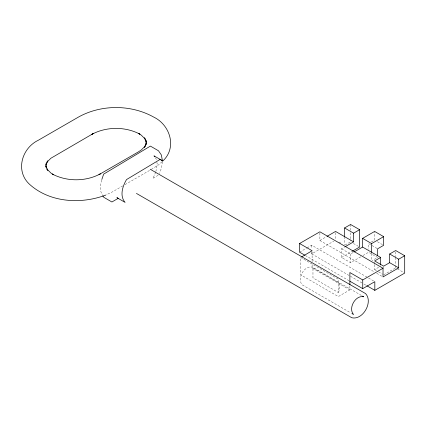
<?xml version="1.0" encoding="UTF-8"?>
<svg xmlns="http://www.w3.org/2000/svg" width="426" height="426" viewBox="0 0 426 426"><rect width="100%" height="100%" fill="white"/><g stroke="black" fill="none" stroke-linecap="round" stroke-linejoin="round"><path stroke-width="0.32" stroke-dasharray="2.13 1.6" d="M162.285 161.8L161.672 167.322L159.558 173.483M101.612 180.113C100.302 184.969 99.588 190.912 102.453 195.326M155.533 172.136L154.516 175.113L152.678 178.446L158.062 175.336M155.74 171.54L156.555 169.159L157.157 163.728L156.656 161.129M338.329 292.508L338.894 291.32A10.464 6.044 -60 0 0 338.894 282.875L312.966 267.693L312.966 277.864L338.329 292.508L338.329 279.2L300.564 257.4L300.564 274.754L338.329 296.56L349.879 289.893L349.879 286.176M162.114 161.731L158.254 165.07L150.373 169.974M122.752 185.922L112.208 191.988L105.584 195.135M125.058 184.591L149.798 170.304M299.595 252.187L306.507 248.198M307.082 247.863L311.688 245.206L367.936 277.683M319.878 233.038L319.878 240.477L326.593 236.6M311.688 252.027L311.688 253.885L333.846 241.095M345.113 245.003L350.582 241.846L350.582 239.918M360.726 256.814L350.582 262.677L341.561 257.469L341.561 248.789L344.426 247.133M341.561 257.469L351.706 251.612M341.561 248.789L350.582 253.997L353.442 252.341M371.355 242L374.635 240.11L374.635 231.43M362.984 255.515L368.623 252.261L377.638 257.469L372.175 260.621M374.635 264.658L374.635 269.621L380.098 266.463M383.656 274.829L395.679 267.885L396.808 268.534M377.452 241.734L382.527 244.668M377.079 248.464L368.623 243.581L368.623 249.162M353.399 243.47L358.474 246.404M397.373 268.859L404.136 272.762M338.931 242.064L341.183 243.363M374.635 269.621L378.016 271.57M378.581 271.894L382.527 274.174M319.878 240.477L374.411 271.958M376.706 273.284L383.022 276.927M368.511 278.013L373.677 280.995M311.688 253.885L363.346 283.711M363.921 284.041L366.216 285.367M305.288 255.467L349.304 280.883M361.429 295.463L312.391 267.15C304.159 265.142 296.549 278.806 302.295 284.903L350.768 312.886M349.879 289.893L312.109 268.087L312.109 264.37M155.293 157.748L156.278 159.18L156.528 160.48M395.679 251.809L395.679 256.953M395.679 257.597L395.679 265.313M395.679 265.952L395.679 267.885M383.656 266.767L383.656 268.007M374.635 262.182L374.635 264.04M371.626 253.502L371.626 260.318M350.582 224.486L350.582 230.274M350.582 232.846L350.582 239.274M350.582 253.997L350.582 262.677M344.57 236.638L344.57 244.694M335.55 232.671L335.55 239.487M312.109 251.968L312.109 261.889M311.688 245.206L311.688 248.922"/><path stroke-width="0.64" d="M101.825 179.49L103.667 174.112L150.394 146.097L158.472 150.767L161.326 154.926L162.418 160.575M162.503 161.278C177.354 148.051 170.32 124.994 153.664 117.059C130.958 104.413 101.377 104.37 78.645 116.964L38.367 140.218C21.486 148.307 14.953 171.651 30.076 184.783C50.284 202.622 81.132 204.347 105.584 195.135M304.718 255.142L299.595 252.187L299.595 243.507L319.878 231.797L383.022 268.247L383.022 276.927L398.688 267.885L398.688 259.205L389.668 253.997L389.668 262.677L398.688 267.885M327.152 236.276L335.55 231.43L353.585 241.846L353.585 233.166L344.57 227.958L344.57 236.638M344.57 227.958L350.582 224.486L359.603 229.694L359.603 247.053L352.27 251.281M353.585 233.166L359.603 229.694M344.996 246.803L353.585 241.846M380.647 264.908L380.647 257.469L362.606 247.053L362.606 238.374L374.635 231.43L383.656 236.638L383.656 245.317L377.638 248.789L377.638 255.605M354.017 252.011L362.606 247.053M362.606 238.374L371.626 243.581L383.656 236.638M380.647 257.469L374.635 260.941L383.656 266.149L389.668 262.677M389.668 253.997L395.679 250.525L404.7 255.733L404.7 273.093L374.827 290.34L366.791 285.697M349.879 284.935L349.879 272.534L362.739 279.957L383.022 268.247M398.688 259.205L404.7 255.733M349.879 281.213L362.739 288.636L374.827 281.661L374.827 290.34M301.848 256.793L312.109 250.733L299.595 243.507M150.245 169.266L365.572 293.583C373.4 301.906 362.952 320.474 351.759 317.732L136.432 193.415M362.569 296.118L363.708 296.778C355.481 294.771 347.872 308.435 353.617 314.532L351.908 313.547M154.638 156.789L153.983 155.831L162.178 160.565L160.091 159.441L126.522 179.564C122.624 186.205 119.365 195.864 125.1 202.393L116.905 197.659L118.194 198.356L111.905 201.988L103.822 197.318L102.794 195.827M46.077 167.253L45.8 165.964L47.866 170.416L46.727 168.856L50.88 173.009L53.628 174.814L52.244 174.037C66.941 181.764 85.663 181.705 100.312 173.888L98.976 174.644L138.264 151.954L141.31 149.952L145.463 145.798L144.323 147.364L146.39 142.907L145.974 144.845L145.974 140.298L146.39 142.236L144.323 137.784L145.463 139.345L141.31 135.191L138.567 133.386L139.952 134.163C125.255 126.437 106.532 126.495 91.883 134.312L93.219 133.562L50.88 158.248L46.727 162.402L47.866 160.836L45.8 165.293L46.216 163.355L46.152 167.333M371.626 243.581L371.626 252.261M362.739 279.957L362.739 288.636"/></g></svg>
